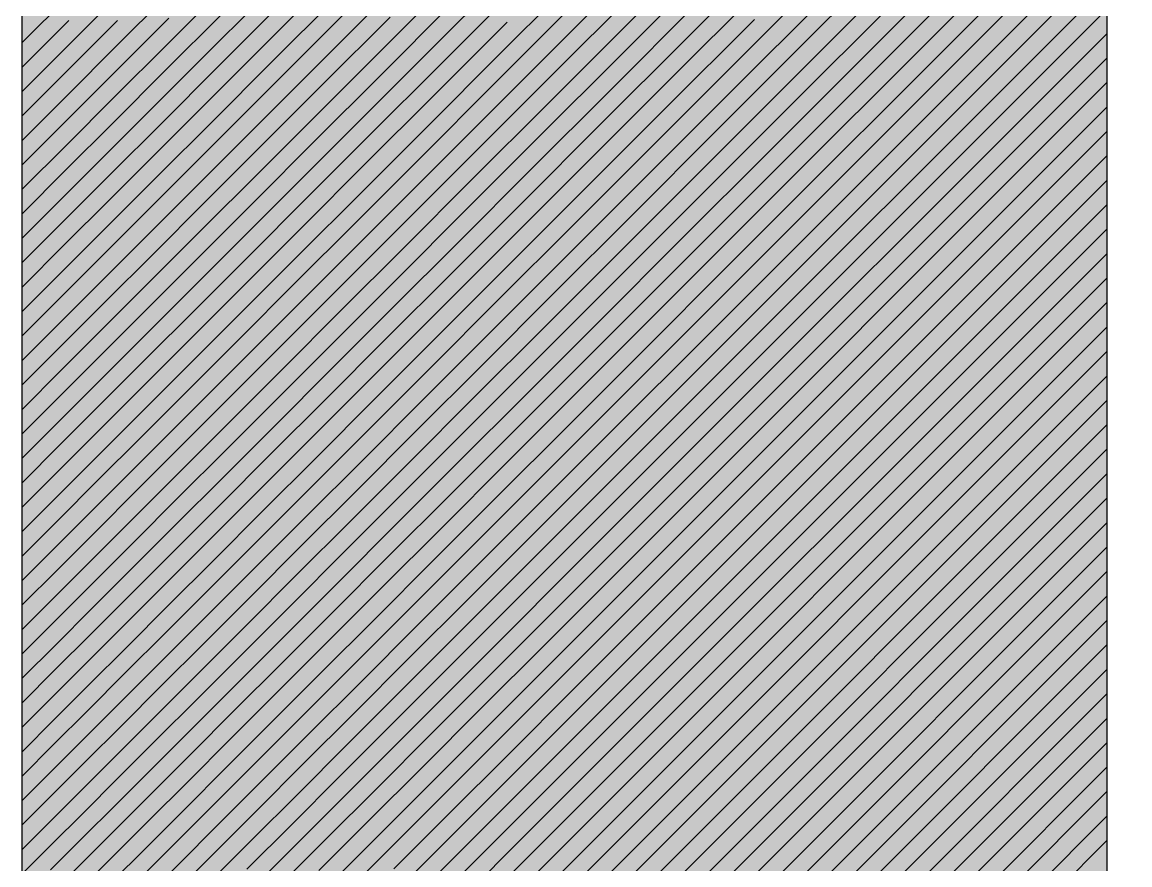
# Model space of a CAD drawing. Extents: x -15895 to 12929, y -2522 to 15173.
# Drawn here: x -8954.27 to -8938.25, y 11147.85 to 11160.04 of the extents above; entities that cross this region are included whole.
import ezdxf

# ---------------------------------------------------------------- set-up
doc = ezdxf.new("R2010")
doc.units = 0
doc.layers.add('MTH-CARIMBO-TXT1', color=1, linetype='Continuous')

msp = doc.modelspace()

# ---------------------------------------------------------------- linework, layer by layer
at = {"layer": 'MTH-CARIMBO-TXT1', "linetype": 'Continuous'}
for p, q in [((-8942.86, 11159.84), (-8938.586, 11164.114)), ((-8943.061, 11159.285), (-8938.586, 11163.76)), ((-8943.263, 11158.73), (-8938.586, 11163.407)), ((-8943.465, 11158.174), (-8938.586, 11163.053)), ((-8943.667, 11157.619), (-8938.586, 11162.699)), ((-8943.868, 11157.064), (-8938.586, 11162.346)), ((-8944.07, 11156.509), (-8938.586, 11161.992)), ((-8944.272, 11155.953), (-8938.586, 11161.639)), ((-8945.5, 11160.029), (-8944.209, 11161.32)), ((-8944.474, 11155.398), (-8938.586, 11161.285)), ((-8944.676, 11159.791), (-8943.329, 11161.139)), ((-8949.803, 11159.968), (-8948.81, 11160.961)), ((-8948.156, 11159.847), (-8947.056, 11160.947)), ((-8946.445, 11159.79), (-8945.228, 11161.008)), ((-8944.675, 11154.843), (-8938.586, 11160.932)), ((-8943.862, 11159.545), (-8942.456, 11160.951)), ((-8950.624, 11159.854), (-8949.686, 11160.792)), ((-8949.024, 11159.687), (-8947.985, 11160.725)), ((-8947.359, 11159.584), (-8946.21, 11160.733)), ((-8945.635, 11159.539), (-8944.365, 11160.81)), ((-8951.415, 11159.77), (-8950.531, 11160.654)), ((-8944.877, 11154.287), (-8938.586, 11160.578)), ((-8944.832, 11159.282), (-8943.506, 11160.608)), ((-8954.271, 11159.742), (-8953.59, 11160.423)), ((-8953.606, 11159.701), (-8952.875, 11160.432)), ((-8952.907, 11159.693), (-8952.125, 11160.474)), ((-8952.176, 11159.716), (-8951.344, 11160.548)), ((-8949.862, 11159.556), (-8948.881, 11160.537)), ((-8948.242, 11159.408), (-8947.157, 11160.493)), ((-8946.563, 11159.319), (-8945.364, 11160.518)), ((-8944.04, 11159.014), (-8942.658, 11160.396)), ((-8951.45, 11159.381), (-8950.578, 11160.254)), ((-8950.67, 11159.454), (-8949.745, 11160.38)), ((-8949.095, 11159.262), (-8948.071, 11160.286)), ((-8947.459, 11159.13), (-8946.328, 11160.262)), ((-8945.771, 11159.05), (-8944.52, 11160.301)), ((-8952.923, 11159.323), (-8952.151, 11160.095)), ((-8952.202, 11159.337), (-8951.38, 11160.159)), ((-8949.92, 11159.144), (-8948.952, 11160.112)), ((-8945.079, 11153.732), (-8938.586, 11160.225)), ((-8944.988, 11158.773), (-8943.684, 11160.077)), ((-8954.271, 11159.389), (-8953.598, 11160.062)), ((-8953.614, 11159.34), (-8952.891, 11160.062)), ((-8950.717, 11159.054), (-8949.803, 11159.968)), ((-8948.327, 11158.969), (-8947.258, 11160.038)), ((-8946.68, 11158.848), (-8945.5, 11160.029)), ((-8952.227, 11158.958), (-8951.415, 11159.77)), ((-8951.486, 11158.992), (-8950.624, 11159.854)), ((-8949.166, 11158.837), (-8948.156, 11159.847)), ((-8947.56, 11158.675), (-8946.445, 11159.79)), ((-8945.907, 11158.561), (-8944.676, 11159.791)), ((-8945.281, 11153.177), (-8938.586, 11159.871)), ((-8944.217, 11158.483), (-8942.86, 11159.84)), ((-8954.271, 11159.035), (-8953.606, 11159.701)), ((-8953.621, 11158.978), (-8952.907, 11159.693)), ((-8952.939, 11158.953), (-8952.176, 11159.716)), ((-8949.978, 11158.732), (-8949.024, 11159.687)), ((-8951.521, 11158.603), (-8950.67, 11159.454)), ((-8950.763, 11158.654), (-8949.862, 11159.556)), ((-8948.412, 11158.53), (-8947.359, 11159.584)), ((-8946.798, 11158.377), (-8945.635, 11159.539)), ((-8945.482, 11152.621), (-8938.586, 11159.517)), ((-8945.144, 11158.263), (-8943.862, 11159.545)), ((-8954.271, 11158.682), (-8953.614, 11159.34)), ((-8953.629, 11158.617), (-8952.923, 11159.323)), ((-8952.955, 11158.584), (-8952.202, 11159.337)), ((-8952.252, 11158.579), (-8951.45, 11159.381)), ((-8949.238, 11158.412), (-8948.242, 11159.408)), ((-8947.661, 11158.221), (-8946.563, 11159.319)), ((-8946.043, 11158.071), (-8944.832, 11159.282)), ((-8944.395, 11157.951), (-8943.061, 11159.285)), ((-8950.81, 11158.254), (-8949.92, 11159.144)), ((-8950.037, 11158.32), (-8949.095, 11159.262)), ((-8948.498, 11158.091), (-8947.459, 11159.13)), ((-8945.684, 11152.066), (-8938.586, 11159.164)), ((-8954.271, 11158.328), (-8953.621, 11158.978)), ((-8953.637, 11158.256), (-8952.939, 11158.953)), ((-8952.971, 11158.214), (-8952.227, 11158.958)), ((-8952.278, 11158.2), (-8951.486, 11158.992)), ((-8951.557, 11158.214), (-8950.717, 11159.054)), ((-8949.309, 11157.987), (-8948.327, 11158.969)), ((-8946.915, 11157.906), (-8945.771, 11159.05)), ((-8945.3, 11157.754), (-8944.04, 11159.014)), ((-8950.095, 11157.908), (-8949.166, 11158.837)), ((-8947.762, 11157.767), (-8946.68, 11158.848)), ((-8945.886, 11151.511), (-8938.586, 11158.81)), ((-8951.592, 11157.825), (-8950.763, 11158.654)), ((-8950.856, 11157.854), (-8949.978, 11158.732)), ((-8948.583, 11157.652), (-8947.56, 11158.675)), ((-8946.179, 11157.582), (-8944.988, 11158.773)), ((-8944.573, 11157.42), (-8943.263, 11158.73)), ((-8954.271, 11157.975), (-8953.629, 11158.617)), ((-8953.644, 11157.895), (-8952.955, 11158.584)), ((-8952.988, 11157.844), (-8952.252, 11158.579)), ((-8952.303, 11157.822), (-8951.521, 11158.603)), ((-8949.38, 11157.562), (-8948.412, 11158.53)), ((-8947.033, 11157.435), (-8945.907, 11158.561)), ((-8945.456, 11157.244), (-8944.217, 11158.483)), ((-8950.903, 11157.454), (-8950.037, 11158.32)), ((-8950.153, 11157.496), (-8949.238, 11158.412)), ((-8947.863, 11157.312), (-8946.798, 11158.377)), ((-8946.088, 11150.955), (-8938.586, 11158.457)), ((-8954.271, 11157.621), (-8953.637, 11158.256)), ((-8953.652, 11157.533), (-8952.971, 11158.214)), ((-8953.004, 11157.474), (-8952.278, 11158.2)), ((-8952.328, 11157.443), (-8951.557, 11158.214)), ((-8951.628, 11157.436), (-8950.81, 11158.254)), ((-8948.669, 11157.213), (-8947.661, 11158.221)), ((-8946.315, 11157.092), (-8945.144, 11158.263)), ((-8944.751, 11156.889), (-8943.465, 11158.174)), ((-8950.212, 11157.085), (-8949.309, 11157.987)), ((-8949.452, 11157.137), (-8948.498, 11158.091)), ((-8947.151, 11156.964), (-8946.043, 11158.071)), ((-8946.29, 11150.4), (-8938.586, 11158.103)), ((-8954.271, 11157.268), (-8953.644, 11157.895)), ((-8953.66, 11157.172), (-8952.988, 11157.844)), ((-8951.663, 11157.047), (-8950.856, 11157.854)), ((-8950.949, 11157.054), (-8950.095, 11157.908)), ((-8947.964, 11156.858), (-8946.915, 11157.906)), ((-8945.611, 11156.735), (-8944.395, 11157.951)), ((-8953.02, 11157.105), (-8952.303, 11157.822)), ((-8952.354, 11157.064), (-8951.592, 11157.825)), ((-8948.754, 11156.774), (-8947.762, 11157.767)), ((-8946.491, 11149.845), (-8938.586, 11157.75)), ((-8946.451, 11156.603), (-8945.3, 11157.754)), ((-8954.271, 11156.914), (-8953.652, 11157.533)), ((-8950.27, 11156.673), (-8949.38, 11157.562)), ((-8949.523, 11156.713), (-8948.583, 11157.652)), ((-8947.268, 11156.493), (-8946.179, 11157.582)), ((-8944.928, 11156.357), (-8943.667, 11157.619)), ((-8953.667, 11156.811), (-8953.004, 11157.474)), ((-8953.036, 11156.735), (-8952.328, 11157.443)), ((-8952.379, 11156.685), (-8951.628, 11157.436)), ((-8951.699, 11156.658), (-8950.903, 11157.454)), ((-8950.995, 11156.654), (-8950.153, 11157.496)), ((-8948.064, 11156.403), (-8947.033, 11157.435)), ((-8946.693, 11149.289), (-8938.586, 11157.396)), ((-8945.767, 11156.226), (-8944.573, 11157.42)), ((-8949.594, 11156.288), (-8948.669, 11157.213)), ((-8948.84, 11156.335), (-8947.863, 11157.312)), ((-8946.586, 11156.114), (-8945.456, 11157.244)), ((-8954.271, 11156.56), (-8953.66, 11157.172)), ((-8953.675, 11156.45), (-8953.02, 11157.105)), ((-8953.052, 11156.365), (-8952.354, 11157.064)), ((-8952.405, 11156.306), (-8951.663, 11157.047)), ((-8951.734, 11156.269), (-8950.949, 11157.054)), ((-8951.042, 11156.254), (-8950.212, 11157.085)), ((-8950.328, 11156.261), (-8949.452, 11157.137)), ((-8947.386, 11156.021), (-8946.315, 11157.092)), ((-8946.895, 11148.734), (-8938.586, 11157.043)), ((-8945.106, 11155.826), (-8943.868, 11157.064)), ((-8948.165, 11155.949), (-8947.151, 11156.964)), ((-8945.923, 11155.716), (-8944.751, 11156.889)), ((-8954.271, 11156.207), (-8953.667, 11156.811)), ((-8953.683, 11156.088), (-8953.036, 11156.735)), ((-8950.387, 11155.849), (-8949.523, 11156.713)), ((-8949.666, 11155.863), (-8948.754, 11156.774)), ((-8948.925, 11155.896), (-8947.964, 11156.858)), ((-8946.722, 11155.624), (-8945.611, 11156.735)), ((-8953.068, 11155.996), (-8952.379, 11156.685)), ((-8952.43, 11155.927), (-8951.699, 11156.658)), ((-8951.77, 11155.88), (-8950.995, 11156.654)), ((-8951.088, 11155.854), (-8950.27, 11156.673)), ((-8947.503, 11155.55), (-8946.451, 11156.603)), ((-8947.097, 11148.179), (-8938.586, 11156.689)), ((-8954.271, 11155.853), (-8953.675, 11156.45)), ((-8949.011, 11155.457), (-8948.064, 11156.403)), ((-8948.266, 11155.495), (-8947.268, 11156.493)), ((-8945.284, 11155.295), (-8944.07, 11156.509)), ((-8953.69, 11155.727), (-8953.052, 11156.365)), ((-8953.084, 11155.626), (-8952.405, 11156.306)), ((-8952.455, 11155.548), (-8951.734, 11156.269)), ((-8951.805, 11155.491), (-8951.042, 11156.254)), ((-8951.135, 11155.454), (-8950.328, 11156.261)), ((-8950.445, 11155.437), (-8949.594, 11156.288)), ((-8949.737, 11155.438), (-8948.84, 11156.335)), ((-8947.298, 11147.624), (-8938.586, 11156.335)), ((-8946.858, 11155.135), (-8945.767, 11156.226)), ((-8946.079, 11155.207), (-8944.928, 11156.357)), ((-8954.271, 11155.5), (-8953.683, 11156.088)), ((-8947.621, 11155.079), (-8946.586, 11156.114)), ((-8953.698, 11155.366), (-8953.068, 11155.996)), ((-8953.101, 11155.256), (-8952.43, 11155.927)), ((-8949.096, 11155.018), (-8948.165, 11155.949)), ((-8948.367, 11155.04), (-8947.386, 11156.021)), ((-8947.5, 11147.068), (-8938.586, 11155.982)), ((-8945.462, 11154.763), (-8944.272, 11155.953)), ((-8952.481, 11155.169), (-8951.77, 11155.88)), ((-8951.84, 11155.102), (-8951.088, 11155.854)), ((-8951.181, 11155.054), (-8950.387, 11155.849)), ((-8950.504, 11155.025), (-8949.666, 11155.863)), ((-8949.808, 11155.013), (-8948.925, 11155.896)), ((-8946.235, 11154.697), (-8945.106, 11155.826)), ((-8954.271, 11155.146), (-8953.69, 11155.727)), ((-8953.706, 11155.005), (-8953.084, 11155.626)), ((-8947.738, 11154.608), (-8946.722, 11155.624)), ((-8947.702, 11146.513), (-8938.586, 11155.628)), ((-8946.994, 11154.645), (-8945.923, 11155.716)), ((-8953.117, 11154.887), (-8952.455, 11155.548)), ((-8952.506, 11154.79), (-8951.805, 11155.491)), ((-8951.876, 11154.713), (-8951.135, 11155.454)), ((-8951.228, 11154.654), (-8950.445, 11155.437)), ((-8950.562, 11154.613), (-8949.737, 11155.438)), ((-8949.88, 11154.588), (-8949.011, 11155.457)), ((-8949.182, 11154.579), (-8948.266, 11155.495)), ((-8948.468, 11154.586), (-8947.503, 11155.55)), ((-8954.271, 11154.793), (-8953.698, 11155.366)), ((-8947.904, 11145.958), (-8938.586, 11155.275)), ((-8946.391, 11154.188), (-8945.284, 11155.295)), ((-8945.639, 11154.232), (-8944.474, 11155.398)), ((-8953.713, 11154.643), (-8953.101, 11155.256)), ((-8953.133, 11154.517), (-8952.481, 11155.169)), ((-8947.856, 11154.137), (-8946.858, 11155.135)), ((-8947.13, 11154.156), (-8946.079, 11155.207)), ((-8954.271, 11154.439), (-8953.706, 11155.005)), ((-8952.531, 11154.411), (-8951.84, 11155.102)), ((-8951.911, 11154.324), (-8951.181, 11155.054)), ((-8951.274, 11154.254), (-8950.504, 11155.025)), ((-8950.62, 11154.201), (-8949.808, 11155.013)), ((-8949.951, 11154.163), (-8949.096, 11155.018)), ((-8949.267, 11154.14), (-8948.367, 11155.04)), ((-8948.569, 11154.131), (-8947.621, 11155.079)), ((-8953.721, 11154.282), (-8953.117, 11154.887)), ((-8953.149, 11154.147), (-8952.506, 11154.79)), ((-8948.105, 11145.402), (-8938.586, 11154.921)), ((-8945.817, 11153.701), (-8944.675, 11154.843)), ((-8954.271, 11154.086), (-8953.713, 11154.643)), ((-8952.557, 11154.032), (-8951.876, 11154.713)), ((-8951.947, 11153.935), (-8951.228, 11154.654)), ((-8947.974, 11153.666), (-8946.994, 11154.645)), ((-8947.266, 11153.666), (-8946.235, 11154.697)), ((-8946.547, 11153.678), (-8945.462, 11154.763)), ((-8953.729, 11153.921), (-8953.133, 11154.517)), ((-8951.32, 11153.855), (-8950.562, 11154.613)), ((-8950.679, 11153.789), (-8949.88, 11154.588)), ((-8950.022, 11153.738), (-8949.182, 11154.579)), ((-8949.352, 11153.701), (-8948.468, 11154.586)), ((-8948.669, 11153.677), (-8947.738, 11154.608)), ((-8948.307, 11144.847), (-8938.586, 11154.568)), ((-8953.165, 11153.778), (-8952.531, 11154.411)), ((-8952.582, 11153.653), (-8951.911, 11154.324)), ((-8954.271, 11153.732), (-8953.721, 11154.282)), ((-8953.737, 11153.56), (-8953.149, 11154.147)), ((-8951.982, 11153.546), (-8951.274, 11154.254)), ((-8951.367, 11153.455), (-8950.62, 11154.201)), ((-8950.737, 11153.377), (-8949.951, 11154.163)), ((-8948.509, 11144.292), (-8938.586, 11154.214)), ((-8948.091, 11153.195), (-8947.13, 11154.156)), ((-8947.402, 11153.177), (-8946.391, 11154.188)), ((-8946.703, 11153.169), (-8945.639, 11154.232)), ((-8945.995, 11153.17), (-8944.877, 11154.287)), ((-8953.181, 11153.408), (-8952.557, 11154.032)), ((-8950.094, 11153.313), (-8949.267, 11154.14)), ((-8949.438, 11153.262), (-8948.569, 11154.131)), ((-8948.77, 11153.223), (-8947.856, 11154.137)), ((-8954.271, 11153.378), (-8953.729, 11153.921)), ((-8952.608, 11153.274), (-8951.947, 11153.935)), ((-8952.018, 11153.157), (-8951.32, 11153.855)), ((-8948.711, 11143.736), (-8938.586, 11153.861)), ((-8953.744, 11153.198), (-8953.165, 11153.778)), ((-8951.413, 11153.055), (-8950.679, 11153.789)), ((-8950.795, 11152.965), (-8950.022, 11153.738)), ((-8950.165, 11152.889), (-8949.352, 11153.701)), ((-8949.523, 11152.823), (-8948.669, 11153.677)), ((-8948.871, 11152.768), (-8947.974, 11153.666)), ((-8948.209, 11152.723), (-8947.266, 11153.666)), ((-8947.538, 11152.688), (-8946.547, 11153.678)), ((-8946.858, 11152.66), (-8945.817, 11153.701)), ((-8946.173, 11152.638), (-8945.079, 11153.732)), ((-8954.271, 11153.025), (-8953.737, 11153.56)), ((-8953.197, 11153.038), (-8952.582, 11153.653)), ((-8952.633, 11152.895), (-8951.982, 11153.546)), ((-8948.912, 11143.181), (-8938.586, 11153.507)), ((-8953.752, 11152.837), (-8953.181, 11153.408)), ((-8952.053, 11152.768), (-8951.367, 11153.455)), ((-8951.46, 11152.655), (-8950.737, 11153.377)), ((-8954.271, 11152.671), (-8953.744, 11153.198)), ((-8953.213, 11152.669), (-8952.608, 11153.274)), ((-8950.854, 11152.553), (-8950.094, 11153.313)), ((-8950.236, 11152.464), (-8949.438, 11153.262)), ((-8949.609, 11152.384), (-8948.77, 11153.223)), ((-8948.972, 11152.314), (-8948.091, 11153.195)), ((-8953.76, 11152.476), (-8953.197, 11153.038)), ((-8952.658, 11152.517), (-8952.018, 11153.157)), ((-8952.089, 11152.379), (-8951.413, 11153.055)), ((-8949.114, 11142.626), (-8938.586, 11153.153)), ((-8948.326, 11152.252), (-8947.402, 11153.177)), ((-8947.673, 11152.198), (-8946.703, 11153.169)), ((-8947.014, 11152.15), (-8945.995, 11153.17)), ((-8946.35, 11152.107), (-8945.281, 11153.177)), ((-8953.23, 11152.299), (-8952.633, 11152.895)), ((-8951.506, 11152.255), (-8950.795, 11152.965)), ((-8950.912, 11152.142), (-8950.165, 11152.889)), ((-8954.271, 11152.318), (-8953.752, 11152.837)), ((-8952.684, 11152.138), (-8952.053, 11152.768)), ((-8950.308, 11152.039), (-8949.523, 11152.823)), ((-8949.694, 11151.945), (-8948.871, 11152.768)), ((-8949.316, 11142.07), (-8938.586, 11152.8)), ((-8949.073, 11151.86), (-8948.209, 11152.723)), ((-8953.767, 11152.115), (-8953.213, 11152.669)), ((-8952.124, 11151.99), (-8951.46, 11152.655)), ((-8951.553, 11151.855), (-8950.854, 11152.553)), ((-8948.444, 11151.781), (-8947.538, 11152.688)), ((-8947.809, 11151.709), (-8946.858, 11152.66)), ((-8947.17, 11151.641), (-8946.173, 11152.638)), ((-8946.528, 11151.576), (-8945.482, 11152.621)), ((-8954.271, 11151.964), (-8953.76, 11152.476)), ((-8953.246, 11151.929), (-8952.658, 11152.517)), ((-8950.97, 11151.73), (-8950.236, 11152.464)), ((-8950.379, 11151.614), (-8949.609, 11152.384)), ((-8949.518, 11141.515), (-8938.586, 11152.446)), ((-8953.775, 11151.753), (-8953.23, 11152.299)), ((-8952.709, 11151.759), (-8952.089, 11152.379)), ((-8952.16, 11151.601), (-8951.506, 11152.255)), ((-8949.78, 11151.506), (-8948.972, 11152.314)), ((-8949.173, 11151.405), (-8948.326, 11152.252)), ((-8954.271, 11151.611), (-8953.767, 11152.115)), ((-8953.262, 11151.559), (-8952.684, 11152.138)), ((-8951.599, 11151.455), (-8950.912, 11152.142)), ((-8949.719, 11140.96), (-8938.586, 11152.093)), ((-8948.562, 11151.31), (-8947.673, 11152.198)), ((-8947.945, 11151.219), (-8947.014, 11152.15)), ((-8947.326, 11151.131), (-8946.35, 11152.107)), ((-8946.706, 11151.044), (-8945.684, 11152.066)), ((-8953.783, 11151.392), (-8953.246, 11151.929)), ((-8952.734, 11151.38), (-8952.124, 11151.99)), ((-8951.029, 11151.318), (-8950.308, 11152.039)), ((-8950.45, 11151.189), (-8949.694, 11151.945)), ((-8954.271, 11151.257), (-8953.775, 11151.753)), ((-8953.278, 11151.19), (-8952.709, 11151.759)), ((-8952.195, 11151.212), (-8951.553, 11151.855)), ((-8949.865, 11151.067), (-8949.073, 11151.86)), ((-8949.274, 11150.951), (-8948.444, 11151.781)), ((-8952.76, 11151.001), (-8952.16, 11151.601)), ((-8951.645, 11151.055), (-8950.97, 11151.73)), ((-8951.087, 11150.906), (-8950.379, 11151.614)), ((-8949.921, 11140.404), (-8938.586, 11151.739)), ((-8948.679, 11150.839), (-8947.809, 11151.709)), ((-8948.081, 11150.73), (-8947.17, 11151.641)), ((-8953.79, 11151.031), (-8953.262, 11151.559)), ((-8952.23, 11150.823), (-8951.599, 11151.455)), ((-8950.522, 11150.764), (-8949.78, 11151.506)), ((-8947.482, 11150.622), (-8946.528, 11151.576)), ((-8946.884, 11150.513), (-8945.886, 11151.511)), ((-8954.271, 11150.904), (-8953.783, 11151.392)), ((-8953.294, 11150.82), (-8952.734, 11151.38)), ((-8951.692, 11150.655), (-8951.029, 11151.318)), ((-8950.123, 11139.849), (-8938.586, 11151.386)), ((-8949.951, 11150.628), (-8949.173, 11151.405)), ((-8949.375, 11150.496), (-8948.562, 11151.31)), ((-8953.798, 11150.67), (-8953.278, 11151.19)), ((-8952.785, 11150.622), (-8952.195, 11151.212)), ((-8951.145, 11150.494), (-8950.45, 11151.189)), ((-8948.797, 11150.368), (-8947.945, 11151.219)), ((-8948.217, 11150.24), (-8947.326, 11151.131)), ((-8954.271, 11150.55), (-8953.79, 11151.031)), ((-8953.31, 11150.45), (-8952.76, 11151.001)), ((-8952.266, 11150.434), (-8951.645, 11151.055)), ((-8950.593, 11150.339), (-8949.865, 11151.067)), ((-8950.325, 11139.294), (-8938.586, 11151.032)), ((-8950.036, 11150.189), (-8949.274, 11150.951)), ((-8947.638, 11150.113), (-8946.706, 11151.044)), ((-8947.061, 11149.982), (-8946.088, 11150.955)), ((-8953.806, 11150.308), (-8953.294, 11150.82)), ((-8952.811, 11150.243), (-8952.23, 11150.823)), ((-8951.738, 11150.255), (-8951.087, 11150.906)), ((-8949.476, 11150.042), (-8948.679, 11150.839)), ((-8954.271, 11150.196), (-8953.798, 11150.67)), ((-8953.326, 11150.081), (-8952.785, 11150.622)), ((-8952.301, 11150.045), (-8951.692, 11150.655)), ((-8951.204, 11150.082), (-8950.522, 11150.764)), ((-8950.664, 11149.914), (-8949.951, 11150.628)), ((-8950.526, 11138.739), (-8938.586, 11150.679)), ((-8948.914, 11149.897), (-8948.081, 11150.73)), ((-8948.353, 11149.751), (-8947.482, 11150.622)), ((-8951.785, 11149.855), (-8951.145, 11150.494)), ((-8950.122, 11149.75), (-8949.375, 11150.496)), ((-8947.794, 11149.603), (-8946.884, 11150.513)), ((-8954.271, 11149.843), (-8953.806, 11150.308)), ((-8953.813, 11149.947), (-8953.31, 11150.45)), ((-8952.836, 11149.864), (-8952.266, 11150.434)), ((-8951.262, 11149.67), (-8950.593, 11150.339)), ((-8950.728, 11138.183), (-8938.586, 11150.325)), ((-8949.577, 11149.588), (-8948.797, 11150.368)), ((-8947.239, 11149.45), (-8946.29, 11150.4)), ((-8953.343, 11149.711), (-8952.811, 11150.243)), ((-8952.337, 11149.656), (-8951.738, 11150.255)), ((-8950.736, 11149.489), (-8950.036, 11150.189)), ((-8949.032, 11149.426), (-8948.217, 11150.24)), ((-8953.821, 11149.586), (-8953.326, 11150.081)), ((-8952.861, 11149.485), (-8952.301, 11150.045)), ((-8951.831, 11149.455), (-8951.204, 11150.082)), ((-8950.207, 11149.311), (-8949.476, 11150.042)), ((-8948.489, 11149.262), (-8947.638, 11150.113)), ((-8947.949, 11149.094), (-8947.061, 11149.982)), ((-8954.271, 11149.489), (-8953.813, 11149.947)), ((-8953.359, 11149.341), (-8952.836, 11149.864)), ((-8952.372, 11149.267), (-8951.785, 11149.855)), ((-8951.321, 11149.258), (-8950.664, 11149.914)), ((-8950.93, 11137.628), (-8938.586, 11149.971)), ((-8949.678, 11149.133), (-8948.914, 11149.897)), ((-8947.417, 11148.919), (-8946.491, 11149.845)), ((-8953.829, 11149.225), (-8953.343, 11149.711)), ((-8951.877, 11149.055), (-8951.262, 11149.67)), ((-8950.807, 11149.065), (-8950.122, 11149.75)), ((-8949.149, 11148.954), (-8948.353, 11149.751)), ((-8954.271, 11149.136), (-8953.821, 11149.586)), ((-8952.887, 11149.106), (-8952.337, 11149.656)), ((-8951.132, 11137.073), (-8938.586, 11149.618)), ((-8950.292, 11148.872), (-8949.577, 11149.588)), ((-8948.624, 11148.772), (-8947.794, 11149.603)), ((-8953.836, 11148.864), (-8953.359, 11149.341)), ((-8953.375, 11148.972), (-8952.861, 11149.485)), ((-8952.408, 11148.878), (-8951.831, 11149.455)), ((-8951.379, 11148.846), (-8950.736, 11149.489)), ((-8949.778, 11148.679), (-8949.032, 11149.426)), ((-8948.105, 11148.584), (-8947.239, 11149.45)), ((-8954.271, 11148.782), (-8953.829, 11149.225)), ((-8952.912, 11148.727), (-8952.372, 11149.267)), ((-8951.924, 11148.655), (-8951.321, 11149.258)), ((-8951.333, 11136.517), (-8938.586, 11149.264)), ((-8950.878, 11148.64), (-8950.207, 11149.311)), ((-8949.267, 11148.483), (-8948.489, 11149.262)), ((-8947.595, 11148.388), (-8946.693, 11149.289)), ((-8953.391, 11148.602), (-8952.887, 11149.106)), ((-8952.443, 11148.489), (-8951.877, 11149.055)), ((-8951.437, 11148.434), (-8950.807, 11149.065)), ((-8950.378, 11148.433), (-8949.678, 11149.133)), ((-8948.76, 11148.283), (-8947.949, 11149.094)), ((-8954.271, 11148.429), (-8953.836, 11148.864)), ((-8953.844, 11148.502), (-8953.375, 11148.972)), ((-8952.937, 11148.348), (-8952.408, 11148.878)), ((-8951.535, 11135.962), (-8938.586, 11148.911)), ((-8950.95, 11148.215), (-8950.292, 11148.872)), ((-8949.879, 11148.225), (-8949.149, 11148.954)), ((-8948.261, 11148.075), (-8947.417, 11148.919)), ((-8953.407, 11148.232), (-8952.912, 11148.727)), ((-8951.97, 11148.255), (-8951.379, 11148.846)), ((-8949.385, 11148.012), (-8948.624, 11148.772)), ((-8947.772, 11147.856), (-8946.895, 11148.734)), ((-8953.852, 11148.141), (-8953.391, 11148.602)), ((-8952.479, 11148.1), (-8951.924, 11148.655)), ((-8951.737, 11135.407), (-8938.586, 11148.557)), ((-8951.496, 11148.022), (-8950.878, 11148.64)), ((-8950.463, 11147.994), (-8949.778, 11148.679)), ((-8948.896, 11147.793), (-8948.105, 11148.584)), ((-8954.271, 11148.075), (-8953.844, 11148.502)), ((-8952.963, 11147.969), (-8952.443, 11148.489)), ((-8952.017, 11147.855), (-8951.437, 11148.434)), ((-8951.021, 11147.79), (-8950.378, 11148.433)), ((-8949.98, 11147.77), (-8949.267, 11148.483)), ((-8948.417, 11147.566), (-8947.595, 11148.388)), ((-8953.86, 11147.78), (-8953.407, 11148.232)), ((-8953.423, 11147.863), (-8952.937, 11148.348)), ((-8952.514, 11147.711), (-8951.97, 11148.255)), ((-8950.549, 11147.555), (-8949.879, 11148.225)), ((-8949.502, 11147.541), (-8948.76, 11148.283)), ((-8954.271, 11147.722), (-8953.852, 11148.141)), ((-8952.988, 11147.59), (-8952.479, 11148.1)), ((-8951.939, 11134.851), (-8938.586, 11148.204)), ((-8951.554, 11147.61), (-8950.95, 11148.215)), ((-8949.032, 11147.304), (-8948.261, 11148.075)), ((-8947.95, 11147.325), (-8947.097, 11148.179)), ((-8953.439, 11147.493), (-8952.963, 11147.969)), ((-8952.063, 11147.455), (-8951.496, 11148.022)), ((-8951.092, 11147.365), (-8950.463, 11147.994)), ((-8950.081, 11147.316), (-8949.385, 11148.012)), ((-8953.867, 11147.419), (-8953.423, 11147.863)), ((-8952.55, 11147.322), (-8952.017, 11147.855)), ((-8948.573, 11147.056), (-8947.772, 11147.856))]:
    msp.add_line(p, q, dxfattribs=at)
msp.add_lwpolyline([(-8954.271, 11128.431), (-8954.271, 11170.577), (-8953.357, 11171.39), (-8952.365, 11172.105), (-8951.306, 11172.716), (-8950.19, 11173.216), (-8949.028, 11173.601), (-8947.834, 11173.865), (-8946.619, 11174.007), (-8945.396, 11174.024), (-8944.178, 11173.917), (-8942.977, 11173.687), (-8941.805, 11173.337), (-8940.675, 11172.869), (-8939.599, 11172.289), (-8938.586, 11171.602), (-8938.586, 11143.478), (-8952.845, 11125.199), (-8953.457, 11125.872), (-8953.912, 11126.659), (-8954.187, 11127.526), (-8954.271, 11128.431)], dxfattribs=at)
for points in [[(-8954.271, 11128.431), (-8946.619, 11174.007), (-8945.396, 11174.024)], [(-8954.271, 11128.431), (-8945.396, 11174.024), (-8944.178, 11173.917)], [(-8954.271, 11128.431), (-8947.834, 11173.865), (-8946.619, 11174.007)], [(-8954.271, 11128.431), (-8944.178, 11173.917), (-8942.977, 11173.687)], [(-8954.271, 11128.431), (-8949.028, 11173.601), (-8947.834, 11173.865)], [(-8954.271, 11128.431), (-8942.977, 11173.687), (-8941.805, 11173.337)], [(-8954.271, 11128.431), (-8950.19, 11173.216), (-8949.028, 11173.601)], [(-8954.271, 11128.431), (-8941.805, 11173.337), (-8940.675, 11172.869)], [(-8954.271, 11128.431), (-8951.306, 11172.716), (-8950.19, 11173.216)], [(-8954.271, 11128.431), (-8940.675, 11172.869), (-8939.599, 11172.289)], [(-8954.271, 11128.431), (-8952.365, 11172.105), (-8951.306, 11172.716)], [(-8954.271, 11128.431), (-8939.599, 11172.289), (-8938.586, 11171.602)], [(-8954.271, 11128.431), (-8953.357, 11171.39), (-8952.365, 11172.105)], [(-8954.271, 11128.431), (-8938.586, 11171.602), (-8938.586, 11143.478)], [(-8954.271, 11128.431), (-8954.271, 11170.577), (-8953.357, 11171.39)], [(-8934.784, 11124.629), (-8950.944, 11124.629), (-8924.137, 11159.326)]]:
    msp.add_solid(points, dxfattribs=at)

doc.saveas('drawing.dxf')
